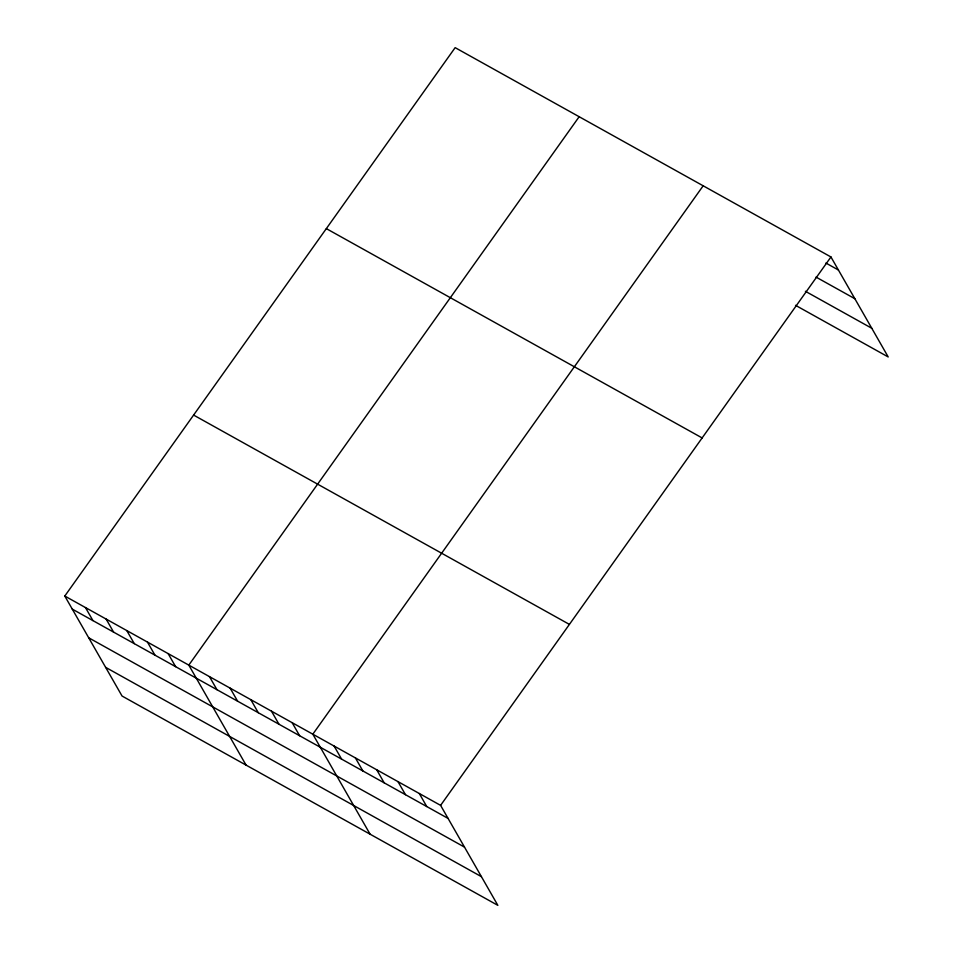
<?xml version="1.0" encoding="UTF-8"?>
<svg xmlns="http://www.w3.org/2000/svg" width="953" height="953" viewBox="0 0 953 953"><rect width="100%" height="100%" fill="white"/><g stroke="black" fill="none" stroke-linecap="round" stroke-linejoin="round"><path stroke-width="1.43" d="M64.792 596.042L440.596 805.368L497.847 905.35L122.055 696.035L64.792 596.042L455.153 47.65L830.945 256.965L888.208 356.958L795.517 305.317M579.162 116.731L188.801 665.123L246.065 765.104M703.171 185.799L312.822 734.191L370.086 834.185M440.596 805.368L830.945 256.965M825.894 263.04L838.426 270.021M816.018 277.085L854.853 298.706M805.392 291.284L871.781 328.261M326.331 228.625L702.135 437.939M193.602 415.079L569.406 624.394M72.261 609.098L448.065 818.413M88.689 637.783L464.492 847.11M105.616 667.338L481.42 876.665M419.296 793.504L426.765 806.56M397.997 781.639L405.478 794.695M376.709 769.786L384.178 782.83M355.409 757.921L362.879 770.977M334.11 746.056L341.591 759.112M292.154 722.684L299.623 735.74M271.474 711.176L278.955 724.22M250.806 699.657L258.287 712.713M230.138 688.149L237.619 701.194M209.469 676.63L216.95 689.686M168.133 653.603L175.614 666.659M147.465 642.096L154.946 655.152M126.797 630.588L134.278 643.632M106.128 619.069L113.598 632.125M85.46 607.561L92.929 620.606"/></g></svg>
